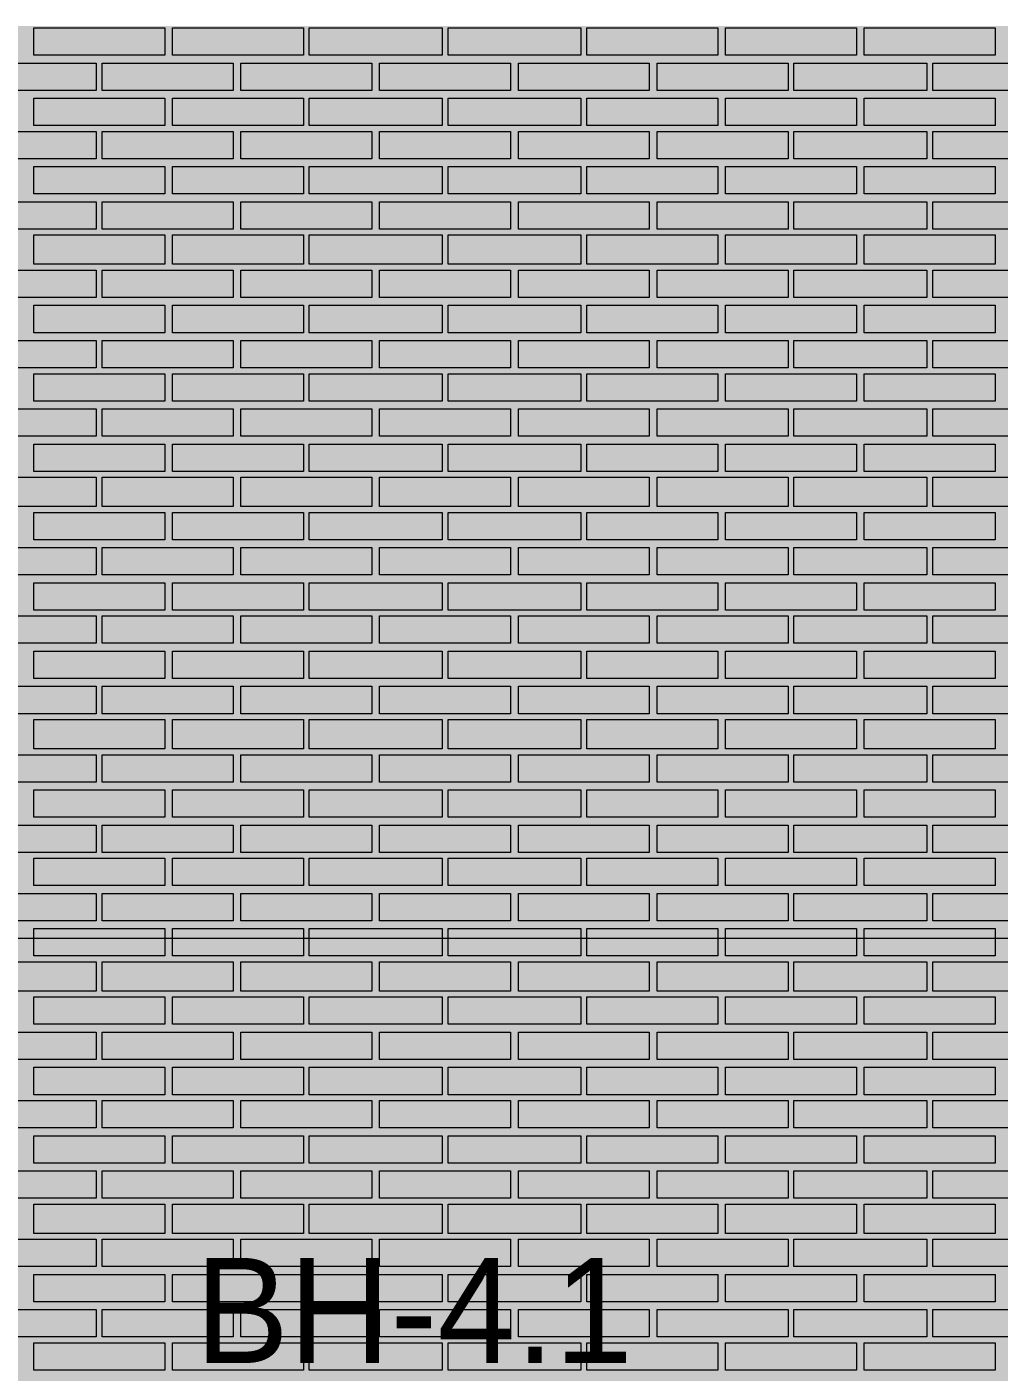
# Model space of a CAD drawing. Header units: millimetres. Extents: x -28928 to 100580, y -22867 to 36490.
# Drawn here: x 51082 to 53187, y -1460 to 1453 of the extents above; entities that cross this region are included whole.
import ezdxf

# ---------------------------------------------------------------- set-up
doc = ezdxf.new("R2010")
doc.units = ezdxf.units.MM
doc.layers.add('PDF _Геометрия', color=7, linetype='Continuous', true_color=0x8f8e8d)
doc.layers.add('PDF _Сплошная заливка', color=7, linetype='Continuous', true_color=0xffffff)
doc.layers.add('PDF _Текст', color=7, linetype='Continuous')

msp = doc.modelspace()

# ---------------------------------------------------------------- hatches: boundary and pattern name
at = {"layer": 'PDF _Сплошная заливка', "true_color": 0xdcd6cf, "transparency": 33554559}
h = msp.add_hatch(color=254, dxfattribs=at)
h.paths.add_polyline_path([(29617.6, 1544.1), (29617.6, 9028.4), (29486.4, 9028.4), (29486.4, 1544.1)])
h.paths.add_polyline_path([(47137.2, -1464), (47137.2, -4713.2), (55763.7, -4713.2), (55763.7, 1455.3), (29617.6, 1455.3), (29617.6, 1523), (29486.4, 1523), (29486.4, -4713.2), (45263, -4713.2), (45263, -1464)])

# ---------------------------------------------------------------- linework, layer by layer
at = {"layer": 'PDF _Геометрия', "lineweight": 9}
for points in [[(51380.7, 1391.8), (51236.8, 1391.8), (51097.2, 1391.8), (51097.2, 1451), (51236.8, 1451), (51380.7, 1451)], [(51681.1, 1391.8), (51537.2, 1391.8), (51397.6, 1391.8), (51397.6, 1451), (51537.2, 1451), (51681.1, 1451)], [(51981.4, 1391.8), (51837.6, 1391.8), (51693.7, 1391.8), (51693.7, 1451), (51837.6, 1451), (51981.4, 1451)], [(52281.8, 1391.8), (52138, 1391.8), (51994.1, 1391.8), (51994.1, 1451), (52138, 1451), (52281.8, 1451)], [(52578, 1391.8), (52438.4, 1391.8), (52294.5, 1391.8), (52294.5, 1451), (52438.4, 1451), (52578, 1451)], [(52878.4, 1391.8), (52738.7, 1391.8), (52594.9, 1391.8), (52594.9, 1451), (52738.7, 1451), (52878.4, 1451)], [(53178.7, 1391.8), (53034.9, 1391.8), (52895.3, 1391.8), (52895.3, 1451), (53034.9, 1451), (53178.7, 1451)], [(51232.6, 1374.9), (51232.6, 1315.7), (50944.9, 1315.7), (50944.9, 1374.9)], [(51528.7, 1374.9), (51528.7, 1315.7), (51245.3, 1315.7), (51245.3, 1374.9)], [(51829.1, 1374.9), (51829.1, 1315.7), (51545.7, 1315.7), (51545.7, 1374.9)], [(52129.5, 1374.9), (52129.5, 1315.7), (51846.1, 1315.7), (51846.1, 1374.9)], [(52429.9, 1374.9), (52429.9, 1315.7), (52146.4, 1315.7), (52146.4, 1374.9)], [(52730.3, 1374.9), (52730.3, 1315.7), (52446.8, 1315.7), (52446.8, 1374.9)], [(53030.7, 1374.9), (53030.7, 1315.7), (52743, 1315.7), (52743, 1374.9)], [(53331.1, 1374.9), (53331.1, 1315.7), (53043.4, 1315.7), (53043.4, 1374.9)], [(51380.7, 1239.5), (51236.8, 1239.5), (51097.2, 1239.5), (51097.2, 1298.7), (51236.8, 1298.7), (51380.7, 1298.7)], [(51681.1, 1239.5), (51537.2, 1239.5), (51397.6, 1239.5), (51397.6, 1298.7), (51537.2, 1298.7), (51681.1, 1298.7)], [(51981.4, 1239.5), (51837.6, 1239.5), (51693.7, 1239.5), (51693.7, 1298.7), (51837.6, 1298.7), (51981.4, 1298.7)], [(52281.8, 1239.5), (52138, 1239.5), (51994.1, 1239.5), (51994.1, 1298.7), (52138, 1298.7), (52281.8, 1298.7)], [(52578, 1239.5), (52438.4, 1239.5), (52294.5, 1239.5), (52294.5, 1298.7), (52438.4, 1298.7), (52578, 1298.7)], [(52878.4, 1239.5), (52738.7, 1239.5), (52594.9, 1239.5), (52594.9, 1298.7), (52738.7, 1298.7), (52878.4, 1298.7)], [(53178.7, 1239.5), (53034.9, 1239.5), (52895.3, 1239.5), (52895.3, 1298.7), (53034.9, 1298.7), (53178.7, 1298.7)], [(51232.6, 1226.8), (51232.6, 1167.6), (50944.9, 1167.6), (50944.9, 1226.8)], [(51528.7, 1226.8), (51528.7, 1167.6), (51245.3, 1167.6), (51245.3, 1226.8)], [(51829.1, 1226.8), (51829.1, 1167.6), (51545.7, 1167.6), (51545.7, 1226.8)], [(52129.5, 1226.8), (52129.5, 1167.6), (51846.1, 1167.6), (51846.1, 1226.8)], [(52429.9, 1226.8), (52429.9, 1167.6), (52146.4, 1167.6), (52146.4, 1226.8)], [(52730.3, 1226.8), (52730.3, 1167.6), (52446.8, 1167.6), (52446.8, 1226.8)], [(53030.7, 1226.8), (53030.7, 1167.6), (52743, 1167.6), (52743, 1226.8)], [(53331.1, 1226.8), (53331.1, 1167.6), (53043.4, 1167.6), (53043.4, 1226.8)], [(51380.7, 1091.4), (51236.8, 1091.4), (51097.2, 1091.4), (51097.2, 1150.7), (51236.8, 1150.7), (51380.7, 1150.7)], [(51681.1, 1091.4), (51537.2, 1091.4), (51397.6, 1091.4), (51397.6, 1150.7), (51537.2, 1150.7), (51681.1, 1150.7)], [(51981.4, 1091.4), (51837.6, 1091.4), (51693.7, 1091.4), (51693.7, 1150.7), (51837.6, 1150.7), (51981.4, 1150.7)], [(52281.8, 1091.4), (52138, 1091.4), (51994.1, 1091.4), (51994.1, 1150.7), (52138, 1150.7), (52281.8, 1150.7)], [(52578, 1091.4), (52438.4, 1091.4), (52294.5, 1091.4), (52294.5, 1150.7), (52438.4, 1150.7), (52578, 1150.7)], [(52878.4, 1091.4), (52738.7, 1091.4), (52594.9, 1091.4), (52594.9, 1150.7), (52738.7, 1150.7), (52878.4, 1150.7)], [(53178.7, 1091.4), (53034.9, 1091.4), (52895.3, 1091.4), (52895.3, 1150.7), (53034.9, 1150.7), (53178.7, 1150.7)], [(51232.6, 1074.5), (51232.6, 1015.3), (50944.9, 1015.3), (50944.9, 1074.5)], [(51528.7, 1074.5), (51528.7, 1015.3), (51245.3, 1015.3), (51245.3, 1074.5)], [(51829.1, 1074.5), (51829.1, 1015.3), (51545.7, 1015.3), (51545.7, 1074.5)], [(52129.5, 1074.5), (52129.5, 1015.3), (51846.1, 1015.3), (51846.1, 1074.5)], [(52429.9, 1074.5), (52429.9, 1015.3), (52146.4, 1015.3), (52146.4, 1074.5)], [(52730.3, 1074.5), (52730.3, 1015.3), (52446.8, 1015.3), (52446.8, 1074.5)], [(53030.7, 1074.5), (53030.7, 1015.3), (52743, 1015.3), (52743, 1074.5)], [(53331.1, 1074.5), (53331.1, 1015.3), (53043.4, 1015.3), (53043.4, 1074.5)], [(51380.7, 939.1), (51236.8, 939.1), (51097.2, 939.1), (51097.2, 1002.6), (51236.8, 1002.6), (51380.7, 1002.6)], [(51681.1, 939.1), (51537.2, 939.1), (51397.6, 939.1), (51397.6, 1002.6), (51537.2, 1002.6), (51681.1, 1002.6)], [(51981.4, 939.1), (51837.6, 939.1), (51693.7, 939.1), (51693.7, 1002.6), (51837.6, 1002.6), (51981.4, 1002.6)], [(52281.8, 939.1), (52138, 939.1), (51994.1, 939.1), (51994.1, 1002.6), (52138, 1002.6), (52281.8, 1002.6)], [(52578, 939.1), (52438.4, 939.1), (52294.5, 939.1), (52294.5, 1002.6), (52438.4, 1002.6), (52578, 1002.6)], [(52878.4, 939.1), (52738.7, 939.1), (52594.9, 939.1), (52594.9, 1002.6), (52738.7, 1002.6), (52878.4, 1002.6)], [(53178.7, 939.1), (53034.9, 939.1), (52895.3, 939.1), (52895.3, 1002.6), (53034.9, 1002.6), (53178.7, 1002.6)], [(51232.6, 926.4), (51232.6, 867.2), (50944.9, 867.2), (50944.9, 926.4)], [(51528.7, 926.4), (51528.7, 867.2), (51245.3, 867.2), (51245.3, 926.4)], [(51829.1, 926.4), (51829.1, 867.2), (51545.7, 867.2), (51545.7, 926.4)], [(52129.5, 926.4), (52129.5, 867.2), (51846.1, 867.2), (51846.1, 926.4)], [(52429.9, 926.4), (52429.9, 867.2), (52146.4, 867.2), (52146.4, 926.4)], [(52730.3, 926.4), (52730.3, 867.2), (52446.8, 867.2), (52446.8, 926.4)], [(53030.7, 926.4), (53030.7, 867.2), (52743, 867.2), (52743, 926.4)], [(53331.1, 926.4), (53331.1, 867.2), (53043.4, 867.2), (53043.4, 926.4)], [(51380.7, 791), (51236.8, 791), (51097.2, 791), (51097.2, 850.3), (51236.8, 850.3), (51380.7, 850.3)], [(51681.1, 791), (51537.2, 791), (51397.6, 791), (51397.6, 850.3), (51537.2, 850.3), (51681.1, 850.3)], [(51981.4, 791), (51837.6, 791), (51693.7, 791), (51693.7, 850.3), (51837.6, 850.3), (51981.4, 850.3)], [(52281.8, 791), (52138, 791), (51994.1, 791), (51994.1, 850.3), (52138, 850.3), (52281.8, 850.3)], [(52578, 791), (52438.4, 791), (52294.5, 791), (52294.5, 850.3), (52438.4, 850.3), (52578, 850.3)], [(52878.4, 791), (52738.7, 791), (52594.9, 791), (52594.9, 850.3), (52738.7, 850.3), (52878.4, 850.3)], [(53178.7, 791), (53034.9, 791), (52895.3, 791), (52895.3, 850.3), (53034.9, 850.3), (53178.7, 850.3)], [(51232.6, 774.1), (51232.6, 714.9), (50944.9, 714.9), (50944.9, 774.1)], [(51528.7, 774.1), (51528.7, 714.9), (51245.3, 714.9), (51245.3, 774.1)], [(51829.1, 774.1), (51829.1, 714.9), (51545.7, 714.9), (51545.7, 774.1)], [(52129.5, 774.1), (52129.5, 714.9), (51846.1, 714.9), (51846.1, 774.1)], [(52429.9, 774.1), (52429.9, 714.9), (52146.4, 714.9), (52146.4, 774.1)], [(52730.3, 774.1), (52730.3, 714.9), (52446.8, 714.9), (52446.8, 774.1)], [(53030.7, 774.1), (53030.7, 714.9), (52743, 714.9), (52743, 774.1)], [(53331.1, 774.1), (53331.1, 714.9), (53043.4, 714.9), (53043.4, 774.1)], [(51380.7, 643), (51236.8, 643), (51097.2, 643), (51097.2, 702.2), (51236.8, 702.2), (51380.7, 702.2)], [(51681.1, 643), (51537.2, 643), (51397.6, 643), (51397.6, 702.2), (51537.2, 702.2), (51681.1, 702.2)], [(51981.4, 643), (51837.6, 643), (51693.7, 643), (51693.7, 702.2), (51837.6, 702.2), (51981.4, 702.2)], [(52281.8, 643), (52138, 643), (51994.1, 643), (51994.1, 702.2), (52138, 702.2), (52281.8, 702.2)], [(52578, 643), (52438.4, 643), (52294.5, 643), (52294.5, 702.2), (52438.4, 702.2), (52578, 702.2)], [(52878.4, 643), (52738.7, 643), (52594.9, 643), (52594.9, 702.2), (52738.7, 702.2), (52878.4, 702.2)], [(53178.7, 643), (53034.9, 643), (52895.3, 643), (52895.3, 702.2), (53034.9, 702.2), (53178.7, 702.2)], [(51232.6, 626), (51232.6, 566.8), (50944.9, 566.8), (50944.9, 626)], [(51528.7, 626), (51528.7, 566.8), (51245.3, 566.8), (51245.3, 626)], [(51829.1, 626), (51829.1, 566.8), (51545.7, 566.8), (51545.7, 626)], [(52129.5, 626), (52129.5, 566.8), (51846.1, 566.8), (51846.1, 626)], [(52429.9, 626), (52429.9, 566.8), (52146.4, 566.8), (52146.4, 626)], [(52730.3, 626), (52730.3, 566.8), (52446.8, 566.8), (52446.8, 626)], [(53030.7, 626), (53030.7, 566.8), (52743, 566.8), (52743, 626)], [(53331.1, 626), (53331.1, 566.8), (53043.4, 566.8), (53043.4, 626)], [(51380.7, 490.7), (51236.8, 490.7), (51097.2, 490.7), (51097.2, 549.9), (51236.8, 549.9), (51380.7, 549.9)], [(51681.1, 490.7), (51537.2, 490.7), (51397.6, 490.7), (51397.6, 549.9), (51537.2, 549.9), (51681.1, 549.9)], [(51981.4, 490.7), (51837.6, 490.7), (51693.7, 490.7), (51693.7, 549.9), (51837.6, 549.9), (51981.4, 549.9)], [(52281.8, 490.7), (52138, 490.7), (51994.1, 490.7), (51994.1, 549.9), (52138, 549.9), (52281.8, 549.9)], [(52578, 490.7), (52438.4, 490.7), (52294.5, 490.7), (52294.5, 549.9), (52438.4, 549.9), (52578, 549.9)], [(52878.4, 490.7), (52738.7, 490.7), (52594.9, 490.7), (52594.9, 549.9), (52738.7, 549.9), (52878.4, 549.9)], [(53178.7, 490.7), (53034.9, 490.7), (52895.3, 490.7), (52895.3, 549.9), (53034.9, 549.9), (53178.7, 549.9)], [(51232.6, 478), (51232.6, 414.5), (50944.9, 414.5), (50944.9, 478)], [(51528.7, 478), (51528.7, 414.5), (51245.3, 414.5), (51245.3, 478)], [(51829.1, 478), (51829.1, 414.5), (51545.7, 414.5), (51545.7, 478)], [(52129.5, 478), (52129.5, 414.5), (51846.1, 414.5), (51846.1, 478)], [(52429.9, 478), (52429.9, 414.5), (52146.4, 414.5), (52146.4, 478)], [(52730.3, 478), (52730.3, 414.5), (52446.8, 414.5), (52446.8, 478)], [(53030.7, 478), (53030.7, 414.5), (52743, 414.5), (52743, 478)], [(53331.1, 478), (53331.1, 414.5), (53043.4, 414.5), (53043.4, 478)], [(51380.7, 342.6), (51236.8, 342.6), (51097.2, 342.6), (51097.2, 401.8), (51236.8, 401.8), (51380.7, 401.8)], [(51681.1, 342.6), (51537.2, 342.6), (51397.6, 342.6), (51397.6, 401.8), (51537.2, 401.8), (51681.1, 401.8)], [(51981.4, 342.6), (51837.6, 342.6), (51693.7, 342.6), (51693.7, 401.8), (51837.6, 401.8), (51981.4, 401.8)], [(52281.8, 342.6), (52138, 342.6), (51994.1, 342.6), (51994.1, 401.8), (52138, 401.8), (52281.8, 401.8)], [(52578, 342.6), (52438.4, 342.6), (52294.5, 342.6), (52294.5, 401.8), (52438.4, 401.8), (52578, 401.8)], [(52878.4, 342.6), (52738.7, 342.6), (52594.9, 342.6), (52594.9, 401.8), (52738.7, 401.8), (52878.4, 401.8)], [(53178.7, 342.6), (53034.9, 342.6), (52895.3, 342.6), (52895.3, 401.8), (53034.9, 401.8), (53178.7, 401.8)], [(51232.6, 325.7), (51232.6, 266.4), (50944.9, 266.4), (50944.9, 325.7)], [(51528.7, 325.7), (51528.7, 266.4), (51245.3, 266.4), (51245.3, 325.7)], [(51829.1, 325.7), (51829.1, 266.4), (51545.7, 266.4), (51545.7, 325.7)], [(52129.5, 325.7), (52129.5, 266.4), (51846.1, 266.4), (51846.1, 325.7)], [(52429.9, 325.7), (52429.9, 266.4), (52146.4, 266.4), (52146.4, 325.7)], [(52730.3, 325.7), (52730.3, 266.4), (52446.8, 266.4), (52446.8, 325.7)], [(53030.7, 325.7), (53030.7, 266.4), (52743, 266.4), (52743, 325.7)], [(53331.1, 325.7), (53331.1, 266.4), (53043.4, 266.4), (53043.4, 325.7)], [(51380.7, 190.3), (51236.8, 190.3), (51097.2, 190.3), (51097.2, 249.5), (51236.8, 249.5), (51380.7, 249.5)], [(51681.1, 190.3), (51537.2, 190.3), (51397.6, 190.3), (51397.6, 249.5), (51537.2, 249.5), (51681.1, 249.5)], [(51981.4, 190.3), (51837.6, 190.3), (51693.7, 190.3), (51693.7, 249.5), (51837.6, 249.5), (51981.4, 249.5)], [(52281.8, 190.3), (52138, 190.3), (51994.1, 190.3), (51994.1, 249.5), (52138, 249.5), (52281.8, 249.5)], [(52578, 190.3), (52438.4, 190.3), (52294.5, 190.3), (52294.5, 249.5), (52438.4, 249.5), (52578, 249.5)], [(52878.4, 190.3), (52738.7, 190.3), (52594.9, 190.3), (52594.9, 249.5), (52738.7, 249.5), (52878.4, 249.5)], [(53178.7, 190.3), (53034.9, 190.3), (52895.3, 190.3), (52895.3, 249.5), (53034.9, 249.5), (53178.7, 249.5)], [(51232.6, 177.6), (51232.6, 118.4), (50944.9, 118.4), (50944.9, 177.6)], [(51528.7, 177.6), (51528.7, 118.4), (51245.3, 118.4), (51245.3, 177.6)], [(51829.1, 177.6), (51829.1, 118.4), (51545.7, 118.4), (51545.7, 177.6)], [(52129.5, 177.6), (52129.5, 118.4), (51846.1, 118.4), (51846.1, 177.6)], [(52429.9, 177.6), (52429.9, 118.4), (52146.4, 118.4), (52146.4, 177.6)], [(52730.3, 177.6), (52730.3, 118.4), (52446.8, 118.4), (52446.8, 177.6)], [(53030.7, 177.6), (53030.7, 118.4), (52743, 118.4), (52743, 177.6)], [(53331.1, 177.6), (53331.1, 118.4), (53043.4, 118.4), (53043.4, 177.6)], [(51380.7, 42.2), (51236.8, 42.2), (51097.2, 42.2), (51097.2, 101.4), (51236.8, 101.4), (51380.7, 101.4)], [(51681.1, 42.2), (51537.2, 42.2), (51397.6, 42.2), (51397.6, 101.4), (51537.2, 101.4), (51681.1, 101.4)], [(51981.4, 42.2), (51837.6, 42.2), (51693.7, 42.2), (51693.7, 101.4), (51837.6, 101.4), (51981.4, 101.4)], [(52281.8, 42.2), (52138, 42.2), (51994.1, 42.2), (51994.1, 101.4), (52138, 101.4), (52281.8, 101.4)], [(52578, 42.2), (52438.4, 42.2), (52294.5, 42.2), (52294.5, 101.4), (52438.4, 101.4), (52578, 101.4)], [(52878.4, 42.2), (52738.7, 42.2), (52594.9, 42.2), (52594.9, 101.4), (52738.7, 101.4), (52878.4, 101.4)], [(53178.7, 42.2), (53034.9, 42.2), (52895.3, 42.2), (52895.3, 101.4), (53034.9, 101.4), (53178.7, 101.4)], [(51232.6, 25.3), (51232.6, -34), (50944.9, -34), (50944.9, 25.3)], [(51528.7, 25.3), (51528.7, -34), (51245.3, -34), (51245.3, 25.3)], [(51829.1, 25.3), (51829.1, -34), (51545.7, -34), (51545.7, 25.3)], [(52129.5, 25.3), (52129.5, -34), (51846.1, -34), (51846.1, 25.3)], [(52429.9, 25.3), (52429.9, -34), (52146.4, -34), (52146.4, 25.3)], [(52730.3, 25.3), (52730.3, -34), (52446.8, -34), (52446.8, 25.3)], [(53030.7, 25.3), (53030.7, -34), (52743, -34), (52743, 25.3)], [(53331.1, 25.3), (53331.1, -34), (53043.4, -34), (53043.4, 25.3)], [(51380.7, -110.1), (51236.8, -110.1), (51097.2, -110.1), (51097.2, -46.6), (51236.8, -46.6), (51380.7, -46.6)], [(51681.1, -110.1), (51537.2, -110.1), (51397.6, -110.1), (51397.6, -46.6), (51537.2, -46.6), (51681.1, -46.6)], [(51981.4, -110.1), (51837.6, -110.1), (51693.7, -110.1), (51693.7, -46.6), (51837.6, -46.6), (51981.4, -46.6)], [(52281.8, -110.1), (52138, -110.1), (51994.1, -110.1), (51994.1, -46.6), (52138, -46.6), (52281.8, -46.6)], [(52578, -110.1), (52438.4, -110.1), (52294.5, -110.1), (52294.5, -46.6), (52438.4, -46.6), (52578, -46.6)], [(52878.4, -110.1), (52738.7, -110.1), (52594.9, -110.1), (52594.9, -46.6), (52738.7, -46.6), (52878.4, -46.6)], [(53178.7, -110.1), (53034.9, -110.1), (52895.3, -110.1), (52895.3, -46.6), (53034.9, -46.6), (53178.7, -46.6)], [(51232.6, -122.8), (51232.6, -182), (50944.9, -182), (50944.9, -122.8)], [(51528.7, -122.8), (51528.7, -182), (51245.3, -182), (51245.3, -122.8)], [(51829.1, -122.8), (51829.1, -182), (51545.7, -182), (51545.7, -122.8)], [(52129.5, -122.8), (52129.5, -182), (51846.1, -182), (51846.1, -122.8)], [(52429.9, -122.8), (52429.9, -182), (52146.4, -182), (52146.4, -122.8)], [(52730.3, -122.8), (52730.3, -182), (52446.8, -182), (52446.8, -122.8)], [(53030.7, -122.8), (53030.7, -182), (52743, -182), (52743, -122.8)], [(53331.1, -122.8), (53331.1, -182), (53043.4, -182), (53043.4, -122.8)], [(51380.7, -258.2), (51236.8, -258.2), (51097.2, -258.2), (51097.2, -199), (51236.8, -199), (51380.7, -199)], [(51681.1, -258.2), (51537.2, -258.2), (51397.6, -258.2), (51397.6, -199), (51537.2, -199), (51681.1, -199)], [(51981.4, -258.2), (51837.6, -258.2), (51693.7, -258.2), (51693.7, -199), (51837.6, -199), (51981.4, -199)], [(52281.8, -258.2), (52138, -258.2), (51994.1, -258.2), (51994.1, -199), (52138, -199), (52281.8, -199)], [(52578, -258.2), (52438.4, -258.2), (52294.5, -258.2), (52294.5, -199), (52438.4, -199), (52578, -199)], [(52878.4, -258.2), (52738.7, -258.2), (52594.9, -258.2), (52594.9, -199), (52738.7, -199), (52878.4, -199)], [(53178.7, -258.2), (53034.9, -258.2), (52895.3, -258.2), (52895.3, -199), (53034.9, -199), (53178.7, -199)], [(51232.6, -275.1), (51232.6, -334.3), (50944.9, -334.3), (50944.9, -275.1)], [(51528.7, -275.1), (51528.7, -334.3), (51245.3, -334.3), (51245.3, -275.1)], [(51829.1, -275.1), (51829.1, -334.3), (51545.7, -334.3), (51545.7, -275.1)], [(52129.5, -275.1), (52129.5, -334.3), (51846.1, -334.3), (51846.1, -275.1)], [(52429.9, -275.1), (52429.9, -334.3), (52146.4, -334.3), (52146.4, -275.1)], [(52730.3, -275.1), (52730.3, -334.3), (52446.8, -334.3), (52446.8, -275.1)], [(53030.7, -275.1), (53030.7, -334.3), (52743, -334.3), (52743, -275.1)], [(53331.1, -275.1), (53331.1, -334.3), (53043.4, -334.3), (53043.4, -275.1)], [(51380.7, -406.3), (51236.8, -406.3), (51097.2, -406.3), (51097.2, -347), (51236.8, -347), (51380.7, -347)], [(51681.1, -406.3), (51537.2, -406.3), (51397.6, -406.3), (51397.6, -347), (51537.2, -347), (51681.1, -347)], [(51981.4, -406.3), (51837.6, -406.3), (51693.7, -406.3), (51693.7, -347), (51837.6, -347), (51981.4, -347)], [(52281.8, -406.3), (52138, -406.3), (51994.1, -406.3), (51994.1, -347), (52138, -347), (52281.8, -347)], [(52578, -406.3), (52438.4, -406.3), (52294.5, -406.3), (52294.5, -347), (52438.4, -347), (52578, -347)], [(52878.4, -406.3), (52738.7, -406.3), (52594.9, -406.3), (52594.9, -347), (52738.7, -347), (52878.4, -347)], [(53178.7, -406.3), (53034.9, -406.3), (52895.3, -406.3), (52895.3, -347), (53034.9, -347), (53178.7, -347)], [(51232.6, -423.2), (51232.6, -482.4), (50944.9, -482.4), (50944.9, -423.2)], [(51528.7, -423.2), (51528.7, -482.4), (51245.3, -482.4), (51245.3, -423.2)], [(51829.1, -423.2), (51829.1, -482.4), (51545.7, -482.4), (51545.7, -423.2)], [(52129.5, -423.2), (52129.5, -482.4), (51846.1, -482.4), (51846.1, -423.2)], [(52429.9, -423.2), (52429.9, -482.4), (52146.4, -482.4), (52146.4, -423.2)], [(52730.3, -423.2), (52730.3, -482.4), (52446.8, -482.4), (52446.8, -423.2)], [(53030.7, -423.2), (53030.7, -482.4), (52743, -482.4), (52743, -423.2)], [(53331.1, -423.2), (53331.1, -482.4), (53043.4, -482.4), (53043.4, -423.2)], [(51380.7, -558.6), (51236.8, -558.6), (51097.2, -558.6), (51097.2, -499.3), (51236.8, -499.3), (51380.7, -499.3)], [(51681.1, -558.6), (51537.2, -558.6), (51397.6, -558.6), (51397.6, -499.3), (51537.2, -499.3), (51681.1, -499.3)], [(51981.4, -558.6), (51837.6, -558.6), (51693.7, -558.6), (51693.7, -499.3), (51837.6, -499.3), (51981.4, -499.3)], [(52281.8, -558.6), (52138, -558.6), (51994.1, -558.6), (51994.1, -499.3), (52138, -499.3), (52281.8, -499.3)], [(52578, -558.6), (52438.4, -558.6), (52294.5, -558.6), (52294.5, -499.3), (52438.4, -499.3), (52578, -499.3)], [(52878.4, -558.6), (52738.7, -558.6), (52594.9, -558.6), (52594.9, -499.3), (52738.7, -499.3), (52878.4, -499.3)], [(53178.7, -558.6), (53034.9, -558.6), (52895.3, -558.6), (52895.3, -499.3), (53034.9, -499.3), (53178.7, -499.3)], [(51232.6, -571.3), (51232.6, -634.7), (50944.9, -634.7), (50944.9, -571.3)], [(51528.7, -571.3), (51528.7, -634.7), (51245.3, -634.7), (51245.3, -571.3)], [(51829.1, -571.3), (51829.1, -634.7), (51545.7, -634.7), (51545.7, -571.3)], [(52129.5, -571.3), (52129.5, -634.7), (51846.1, -634.7), (51846.1, -571.3)], [(52429.9, -571.3), (52429.9, -634.7), (52146.4, -634.7), (52146.4, -571.3)], [(52730.3, -571.3), (52730.3, -634.7), (52446.8, -634.7), (52446.8, -571.3)], [(53030.7, -571.3), (53030.7, -634.7), (52743, -634.7), (52743, -571.3)], [(53331.1, -571.3), (53331.1, -634.7), (53043.4, -634.7), (53043.4, -571.3)], [(51380.7, -706.6), (51236.8, -706.6), (51097.2, -706.6), (51097.2, -647.4), (51236.8, -647.4), (51380.7, -647.4)], [(51681.1, -706.6), (51537.2, -706.6), (51397.6, -706.6), (51397.6, -647.4), (51537.2, -647.4), (51681.1, -647.4)], [(51981.4, -706.6), (51837.6, -706.6), (51693.7, -706.6), (51693.7, -647.4), (51837.6, -647.4), (51981.4, -647.4)], [(52281.8, -706.6), (52138, -706.6), (51994.1, -706.6), (51994.1, -647.4), (52138, -647.4), (52281.8, -647.4)], [(52578, -706.6), (52438.4, -706.6), (52294.5, -706.6), (52294.5, -647.4), (52438.4, -647.4), (52578, -647.4)], [(52878.4, -706.6), (52738.7, -706.6), (52594.9, -706.6), (52594.9, -647.4), (52738.7, -647.4), (52878.4, -647.4)], [(53178.7, -706.6), (53034.9, -706.6), (52895.3, -706.6), (52895.3, -647.4), (53034.9, -647.4), (53178.7, -647.4)], [(51232.6, -723.6), (51232.6, -782.8), (50944.9, -782.8), (50944.9, -723.6)], [(51528.7, -723.6), (51528.7, -782.8), (51245.3, -782.8), (51245.3, -723.6)], [(51829.1, -723.6), (51829.1, -782.8), (51545.7, -782.8), (51545.7, -723.6)], [(52129.5, -723.6), (52129.5, -782.8), (51846.1, -782.8), (51846.1, -723.6)], [(52429.9, -723.6), (52429.9, -782.8), (52146.4, -782.8), (52146.4, -723.6)], [(52730.3, -723.6), (52730.3, -782.8), (52446.8, -782.8), (52446.8, -723.6)], [(53030.7, -723.6), (53030.7, -782.8), (52743, -782.8), (52743, -723.6)], [(53331.1, -723.6), (53331.1, -782.8), (53043.4, -782.8), (53043.4, -723.6)], [(51380.7, -859), (51236.8, -859), (51097.2, -859), (51097.2, -799.7), (51236.8, -799.7), (51380.7, -799.7)], [(51681.1, -859), (51537.2, -859), (51397.6, -859), (51397.6, -799.7), (51537.2, -799.7), (51681.1, -799.7)], [(51981.4, -859), (51837.6, -859), (51693.7, -859), (51693.7, -799.7), (51837.6, -799.7), (51981.4, -799.7)], [(52281.8, -859), (52138, -859), (51994.1, -859), (51994.1, -799.7), (52138, -799.7), (52281.8, -799.7)], [(52578, -859), (52438.4, -859), (52294.5, -859), (52294.5, -799.7), (52438.4, -799.7), (52578, -799.7)], [(52878.4, -859), (52738.7, -859), (52594.9, -859), (52594.9, -799.7), (52738.7, -799.7), (52878.4, -799.7)], [(53178.7, -859), (53034.9, -859), (52895.3, -859), (52895.3, -799.7), (53034.9, -799.7), (53178.7, -799.7)], [(51232.6, -871.6), (51232.6, -930.9), (50944.9, -930.9), (50944.9, -871.6)], [(51528.7, -871.6), (51528.7, -930.9), (51245.3, -930.9), (51245.3, -871.6)], [(51829.1, -871.6), (51829.1, -930.9), (51545.7, -930.9), (51545.7, -871.6)], [(52129.5, -871.6), (52129.5, -930.9), (51846.1, -930.9), (51846.1, -871.6)], [(52429.9, -871.6), (52429.9, -930.9), (52146.4, -930.9), (52146.4, -871.6)], [(52730.3, -871.6), (52730.3, -930.9), (52446.8, -930.9), (52446.8, -871.6)], [(53030.7, -871.6), (53030.7, -930.9), (52743, -930.9), (52743, -871.6)], [(53331.1, -871.6), (53331.1, -930.9), (53043.4, -930.9), (53043.4, -871.6)], [(51380.7, -1007), (51236.8, -1007), (51097.2, -1007), (51097.2, -947.8), (51236.8, -947.8), (51380.7, -947.8)], [(51681.1, -1007), (51537.2, -1007), (51397.6, -1007), (51397.6, -947.8), (51537.2, -947.8), (51681.1, -947.8)], [(51981.4, -1007), (51837.6, -1007), (51693.7, -1007), (51693.7, -947.8), (51837.6, -947.8), (51981.4, -947.8)], [(52281.8, -1007), (52138, -1007), (51994.1, -1007), (51994.1, -947.8), (52138, -947.8), (52281.8, -947.8)], [(52578, -1007), (52438.4, -1007), (52294.5, -1007), (52294.5, -947.8), (52438.4, -947.8), (52578, -947.8)], [(52878.4, -1007), (52738.7, -1007), (52594.9, -1007), (52594.9, -947.8), (52738.7, -947.8), (52878.4, -947.8)], [(53178.7, -1007), (53034.9, -1007), (52895.3, -1007), (52895.3, -947.8), (53034.9, -947.8), (53178.7, -947.8)], [(51232.6, -1024), (51232.6, -1083.2), (50944.9, -1083.2), (50944.9, -1024)], [(51528.7, -1024), (51528.7, -1083.2), (51245.3, -1083.2), (51245.3, -1024)], [(51829.1, -1024), (51829.1, -1083.2), (51545.7, -1083.2), (51545.7, -1024)], [(52129.5, -1024), (52129.5, -1083.2), (51846.1, -1083.2), (51846.1, -1024)], [(52429.9, -1024), (52429.9, -1083.2), (52146.4, -1083.2), (52146.4, -1024)], [(52730.3, -1024), (52730.3, -1083.2), (52446.8, -1083.2), (52446.8, -1024)], [(53030.7, -1024), (53030.7, -1083.2), (52743, -1083.2), (52743, -1024)], [(53331.1, -1024), (53331.1, -1083.2), (53043.4, -1083.2), (53043.4, -1024)], [(51380.7, -1159.3), (51236.8, -1159.3), (51097.2, -1159.3), (51097.2, -1095.9), (51236.8, -1095.9), (51380.7, -1095.9)], [(51681.1, -1159.3), (51537.2, -1159.3), (51397.6, -1159.3), (51397.6, -1095.9), (51537.2, -1095.9), (51681.1, -1095.9)], [(51981.4, -1159.3), (51837.6, -1159.3), (51693.7, -1159.3), (51693.7, -1095.9), (51837.6, -1095.9), (51981.4, -1095.9)], [(52281.8, -1159.3), (52138, -1159.3), (51994.1, -1159.3), (51994.1, -1095.9), (52138, -1095.9), (52281.8, -1095.9)], [(52578, -1159.3), (52438.4, -1159.3), (52294.5, -1159.3), (52294.5, -1095.9), (52438.4, -1095.9), (52578, -1095.9)], [(52878.4, -1159.3), (52738.7, -1159.3), (52594.9, -1159.3), (52594.9, -1095.9), (52738.7, -1095.9), (52878.4, -1095.9)], [(53178.7, -1159.3), (53034.9, -1159.3), (52895.3, -1159.3), (52895.3, -1095.9), (53034.9, -1095.9), (53178.7, -1095.9)], [(51232.6, -1172), (51232.6, -1231.3), (50944.9, -1231.3), (50944.9, -1172)], [(51528.7, -1172), (51528.7, -1231.3), (51245.3, -1231.3), (51245.3, -1172)], [(51829.1, -1172), (51829.1, -1231.3), (51545.7, -1231.3), (51545.7, -1172)], [(52129.5, -1172), (52129.5, -1231.3), (51846.1, -1231.3), (51846.1, -1172)], [(52429.9, -1172), (52429.9, -1231.3), (52146.4, -1231.3), (52146.4, -1172)], [(52730.3, -1172), (52730.3, -1231.3), (52446.8, -1231.3), (52446.8, -1172)], [(53030.7, -1172), (53030.7, -1231.3), (52743, -1231.3), (52743, -1172)], [(53331.1, -1172), (53331.1, -1231.3), (53043.4, -1231.3), (53043.4, -1172)], [(51380.7, -1307.4), (51236.8, -1307.4), (51097.2, -1307.4), (51097.2, -1248.2), (51236.8, -1248.2), (51380.7, -1248.2)], [(51681.1, -1307.4), (51537.2, -1307.4), (51397.6, -1307.4), (51397.6, -1248.2), (51537.2, -1248.2), (51681.1, -1248.2)], [(51981.4, -1307.4), (51837.6, -1307.4), (51693.7, -1307.4), (51693.7, -1248.2), (51837.6, -1248.2), (51981.4, -1248.2)], [(52281.8, -1307.4), (52138, -1307.4), (51994.1, -1307.4), (51994.1, -1248.2), (52138, -1248.2), (52281.8, -1248.2)], [(52578, -1307.4), (52438.4, -1307.4), (52294.5, -1307.4), (52294.5, -1248.2), (52438.4, -1248.2), (52578, -1248.2)], [(52878.4, -1307.4), (52738.7, -1307.4), (52594.9, -1307.4), (52594.9, -1248.2), (52738.7, -1248.2), (52878.4, -1248.2)], [(53178.7, -1307.4), (53034.9, -1307.4), (52895.3, -1307.4), (52895.3, -1248.2), (53034.9, -1248.2), (53178.7, -1248.2)], [(51232.6, -1324.3), (51232.6, -1383.6), (50944.9, -1383.6), (50944.9, -1324.3)], [(51528.7, -1324.3), (51528.7, -1383.6), (51245.3, -1383.6), (51245.3, -1324.3)], [(51829.1, -1324.3), (51829.1, -1383.6), (51545.7, -1383.6), (51545.7, -1324.3)], [(52129.5, -1324.3), (52129.5, -1383.6), (51846.1, -1383.6), (51846.1, -1324.3)], [(52429.9, -1324.3), (52429.9, -1383.6), (52146.4, -1383.6), (52146.4, -1324.3)], [(52730.3, -1324.3), (52730.3, -1383.6), (52446.8, -1383.6), (52446.8, -1324.3)], [(53030.7, -1324.3), (53030.7, -1383.6), (52743, -1383.6), (52743, -1324.3)], [(53331.1, -1324.3), (53331.1, -1383.6), (53043.4, -1383.6), (53043.4, -1324.3)], [(51380.7, -1455.5), (51236.8, -1455.5), (51097.2, -1455.5), (51097.2, -1396.3), (51236.8, -1396.3), (51380.7, -1396.3)], [(51681.1, -1455.5), (51537.2, -1455.5), (51397.6, -1455.5), (51397.6, -1396.3), (51537.2, -1396.3), (51681.1, -1396.3)], [(51981.4, -1455.5), (51837.6, -1455.5), (51693.7, -1455.5), (51693.7, -1396.3), (51837.6, -1396.3), (51981.4, -1396.3)], [(52281.8, -1455.5), (52138, -1455.5), (51994.1, -1455.5), (51994.1, -1396.3), (52138, -1396.3), (52281.8, -1396.3)], [(52578, -1455.5), (52438.4, -1455.5), (52294.5, -1455.5), (52294.5, -1396.3), (52438.4, -1396.3), (52578, -1396.3)], [(52878.4, -1455.5), (52738.7, -1455.5), (52594.9, -1455.5), (52594.9, -1396.3), (52738.7, -1396.3), (52878.4, -1396.3)], [(53178.7, -1455.5), (53034.9, -1455.5), (52895.3, -1455.5), (52895.3, -1396.3), (53034.9, -1396.3), (53178.7, -1396.3)]]:
    msp.add_lwpolyline(points, close=True, dxfattribs=at)
at = {"layer": 'PDF _Геометрия', "color": 7, "lineweight": 9}
msp.add_lwpolyline([(62803.7, -1239.7), (62786.8, -1100.1), (62748.7, -964.7), (62681.1, -837.8), (62592.2, -727.8), (62482.2, -639), (62359.5, -575.5), (62224.1, -533.2), (62080.3, -520.5), (45212.2, -520.5), (45068.4, -533.2), (44933, -575.5), (44810.3, -639), (44700.3, -727.8), (44611.4, -837.8), (44543.7, -964.7), (44505.7, -1100.1), (44488.7, -1239.7)], dxfattribs=at)

# ---------------------------------------------------------------- texts
at = {"layer": 'PDF _Текст', "insert": (51446.6, -1326.2), "char_height": 227.71, "attachment_point": 4, "style": ''}
msp.add_mtext('ВН-4.1', dxfattribs=at)

doc.saveas('drawing.dxf')
